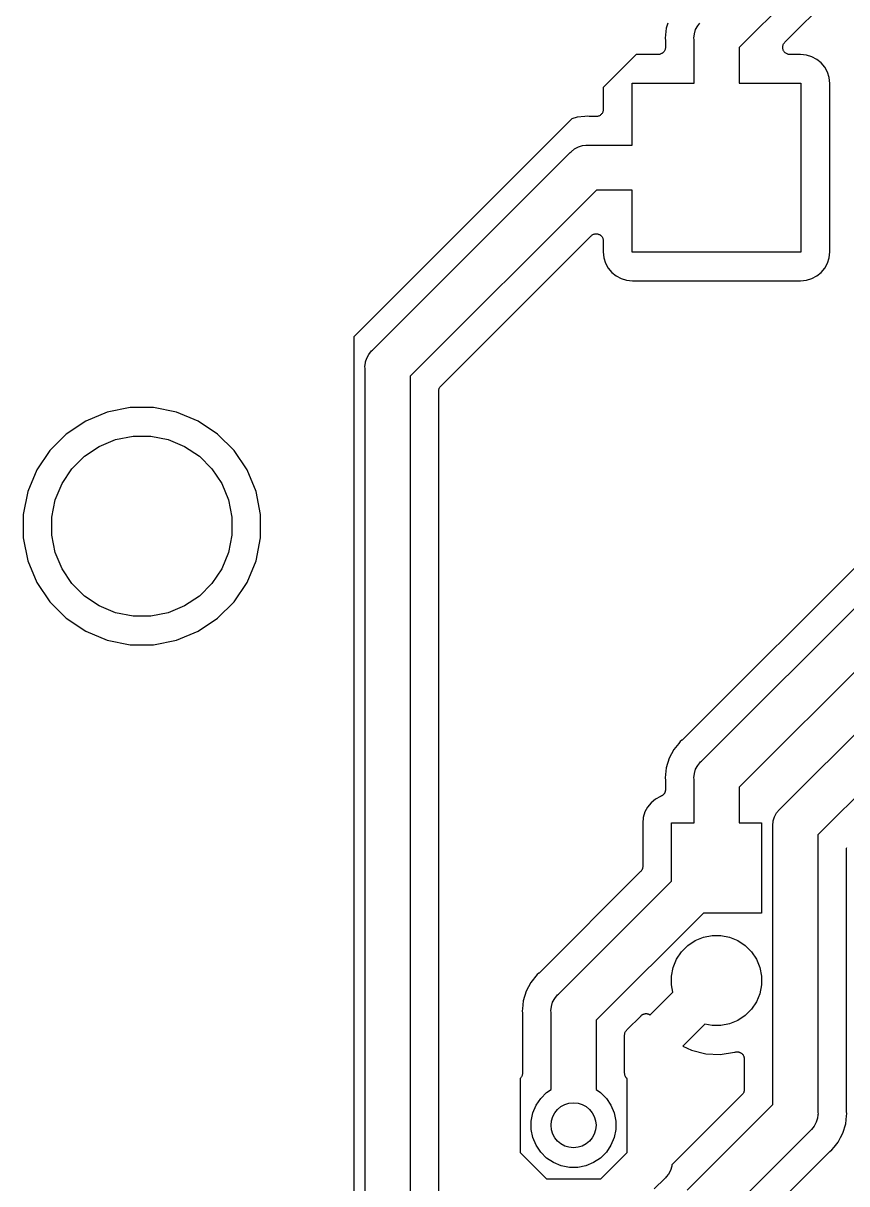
# Model space of a CAD drawing. Extents: x 77 to 164, y -183 to -59.
# Drawn here: x 94.11 to 108.74, y -99.59 to -78.97 of the extents above; entities that cross this region are included whole.
import ezdxf

# ---------------------------------------------------------------- set-up
doc = ezdxf.new("R2010")
doc.units = 0
doc.header["$MEASUREMENT"] = 0
doc.layers.add('BLACK', color=7, linetype='CONTINUOUS')

msp = doc.modelspace()

# ---------------------------------------------------------------- linework, layer by layer
at = {"layer": 'BLACK', "linetype": 'CONTINUOUS'}
for p, q in [((110.356, -75.87), (106.826, -79.3997)), ((107.638, -79.3061), (110.529, -76.4152)), ((120.652, -76.87), (105.82, -91.702)), ((106.157, -92.0833), (121.039, -77.201)), ((121.502, -77.87), (106.826, -92.5457)), ((107.557, -92.9265), (122.283, -78.2011)), ((105.559, -78.9637), (105.531, -79.056)), ((106.092, -79.0107), (106.129, -78.965)), ((122.646, -78.9686), (108.226, -93.389)), ((105.531, -79.056), (105.514, -79.234)), ((106.024, -79.234), (106.032, -79.1556)), ((106.032, -79.1556), (106.055, -79.0802)), ((106.055, -79.0802), (106.092, -79.0107)), ((105.514, -79.234), (105.517, -79.2724)), ((105.517, -79.2724), (105.518, -79.2742)), ((105.518, -79.2742), (105.517, -79.2795)), ((105.517, -79.2795), (105.518, -79.2848)), ((105.518, -79.3977), (105.517, -79.4096)), ((105.518, -79.2848), (105.518, -79.3959)), ((105.518, -79.3959), (105.518, -79.3968)), ((105.518, -79.3968), (105.518, -79.3968)), ((105.518, -79.3968), (105.518, -79.3968)), ((105.518, -79.3968), (105.518, -79.3977)), ((106.026, -79.2537), (106.024, -79.234)), ((106.026, -80.034), (106.026, -79.2537)), ((106.826, -79.3997), (106.826, -80.034)), ((107.601, -79.395), (107.602, -79.383)), ((107.601, -79.3953), (107.601, -79.395)), ((107.601, -79.3955), (107.601, -79.3953)), ((107.602, -79.4074), (107.601, -79.3955)), ((107.602, -79.383), (107.603, -79.3708)), ((107.603, -79.3704), (107.607, -79.3587)), ((107.603, -79.3706), (107.603, -79.3704)), ((107.603, -79.3708), (107.603, -79.3706)), ((107.607, -79.3587), (107.611, -79.3471)), ((107.611, -79.3467), (107.617, -79.3359)), ((107.611, -79.3469), (107.611, -79.3467)), ((107.611, -79.3471), (107.611, -79.3469)), ((107.617, -79.3359), (107.622, -79.3253)), ((107.622, -79.3249), (107.63, -79.3156)), ((107.622, -79.3251), (107.622, -79.3249)), ((107.622, -79.3253), (107.622, -79.3251)), ((107.63, -79.3156), (107.638, -79.3061)), ((105, -79.5229), (104.415, -80.1079)), ((105.391, -79.5229), (105, -79.5229)), ((105.403, -79.5218), (105.391, -79.5229)), ((105.415, -79.5207), (105.403, -79.5218)), ((105.416, -79.5205), (105.415, -79.5206)), ((105.415, -79.5206), (105.415, -79.5207)), ((105.427, -79.517), (105.416, -79.5205)), ((105.439, -79.5137), (105.427, -79.517)), ((105.45, -79.5077), (105.439, -79.5133)), ((105.439, -79.5133), (105.439, -79.5135)), ((105.439, -79.5135), (105.439, -79.5137)), ((105.461, -79.5022), (105.45, -79.5077)), ((105.471, -79.4942), (105.461, -79.5017)), ((105.461, -79.5017), (105.461, -79.5019)), ((105.461, -79.5019), (105.461, -79.5022)), ((105.48, -79.4867), (105.471, -79.4942)), ((105.488, -79.4768), (105.48, -79.486)), ((105.48, -79.486), (105.48, -79.4863)), ((105.48, -79.4863), (105.48, -79.4867)), ((105.496, -79.4677), (105.488, -79.4768)), ((105.502, -79.4564), (105.496, -79.4669)), ((105.496, -79.4669), (105.496, -79.4673)), ((105.496, -79.4673), (105.496, -79.4677)), ((105.508, -79.446), (105.502, -79.4564)), ((105.512, -79.4337), (105.508, -79.4451)), ((105.508, -79.4451), (105.508, -79.4455)), ((105.508, -79.4455), (105.508, -79.446)), ((105.515, -79.4223), (105.512, -79.4337)), ((105.517, -79.4096), (105.515, -79.4215)), ((105.515, -79.4215), (105.515, -79.4219)), ((105.515, -79.4219), (105.515, -79.4223)), ((107.603, -79.4197), (107.602, -79.4074)), ((107.603, -79.4199), (107.603, -79.4197)), ((107.603, -79.4202), (107.603, -79.4199)), ((107.607, -79.4319), (107.603, -79.4202)), ((107.61, -79.4435), (107.607, -79.4319)), ((107.61, -79.4437), (107.61, -79.4435)), ((107.61, -79.4439), (107.61, -79.4437)), ((107.616, -79.4548), (107.61, -79.4439)), ((107.622, -79.4655), (107.616, -79.4548)), ((107.622, -79.4656), (107.622, -79.4655)), ((107.622, -79.4658), (107.622, -79.4656)), ((107.629, -79.4753), (107.622, -79.4658)), ((107.637, -79.4848), (107.629, -79.4753)), ((107.637, -79.4849), (107.637, -79.4848)), ((107.637, -79.4851), (107.637, -79.4849)), ((107.647, -79.4929), (107.637, -79.4851)), ((107.656, -79.5007), (107.647, -79.4929)), ((107.656, -79.5008), (107.656, -79.5007)), ((107.656, -79.501), (107.656, -79.5008)), ((107.667, -79.5068), (107.656, -79.501)), ((107.678, -79.5127), (107.667, -79.5068)), ((107.678, -79.5128), (107.678, -79.5127)), ((107.678, -79.5127), (107.678, -79.5127)), ((107.69, -79.5165), (107.678, -79.5128)), ((107.701, -79.5202), (107.69, -79.5165)), ((107.702, -79.5202), (107.701, -79.5202)), ((107.714, -79.5215), (107.702, -79.5202)), ((107.702, -79.5202), (107.702, -79.5202)), ((107.726, -79.5229), (107.714, -79.5215)), ((107.728, -79.5229), (107.726, -79.5229)), ((107.726, -79.5229), (107.726, -79.5229)), ((107.726, -79.5229), (107.726, -79.5229)), ((107.726, -79.5229), (107.726, -79.5229)), ((107.92, -79.5229), (107.728, -79.5229)), ((108.026, -79.5333), (107.92, -79.5229)), ((108.121, -79.5624), (108.026, -79.5333)), ((108.21, -79.6096), (108.121, -79.5624)), ((108.287, -79.6731), (108.21, -79.6096)), ((108.35, -79.7504), (108.287, -79.6731)), ((108.398, -79.8387), (108.35, -79.7504)), ((108.427, -79.9344), (108.398, -79.8387)), ((108.437, -80.0402), (108.427, -79.9344)), ((104.415, -80.1079), (104.415, -80.499)), ((104.926, -81.134), (104.926, -80.034)), ((104.926, -80.034), (106.026, -80.034)), ((106.826, -80.034), (107.926, -80.034)), ((107.926, -80.034), (107.926, -83.034)), ((108.437, -83.0278), (108.437, -80.0402)), ((103.948, -80.6391), (103.856, -80.6671)), ((104.087, -80.6254), (103.948, -80.6391)), ((104.088, -80.6254), (104.087, -80.6254)), ((104.126, -80.6216), (104.088, -80.6254)), ((104.164, -80.6254), (104.126, -80.6216)), ((104.17, -80.6254), (104.164, -80.6254)), ((104.175, -80.626), (104.17, -80.6254)), ((104.177, -80.626), (104.175, -80.626)), ((104.288, -80.626), (104.177, -80.626)), ((104.3, -80.6248), (104.288, -80.626)), ((104.312, -80.6238), (104.3, -80.6248)), ((104.313, -80.6236), (104.312, -80.6236)), ((104.312, -80.6236), (104.312, -80.6238)), ((104.324, -80.6201), (104.313, -80.6236)), ((104.336, -80.6168), (104.324, -80.6201)), ((104.347, -80.6108), (104.336, -80.6164)), ((104.336, -80.6164), (104.336, -80.6165)), ((104.336, -80.6165), (104.336, -80.6168)), ((104.357, -80.6053), (104.347, -80.6108)), ((104.358, -80.605), (104.357, -80.6053)), ((104.367, -80.5972), (104.358, -80.6048)), ((104.358, -80.6048), (104.358, -80.605)), ((104.377, -80.5897), (104.367, -80.5972)), ((104.385, -80.5799), (104.377, -80.5891)), ((104.377, -80.5891), (104.377, -80.5894)), ((104.377, -80.5894), (104.377, -80.5897)), ((104.393, -80.5708), (104.385, -80.5799)), ((104.399, -80.5595), (104.393, -80.57)), ((104.393, -80.57), (104.393, -80.5704)), ((104.393, -80.5704), (104.393, -80.5708)), ((104.405, -80.549), (104.399, -80.5595)), ((104.409, -80.5368), (104.405, -80.5482)), ((104.405, -80.5482), (104.405, -80.5486)), ((104.405, -80.5486), (104.405, -80.549)), ((104.412, -80.5254), (104.409, -80.5368)), ((104.414, -80.5127), (104.412, -80.5245)), ((104.412, -80.5245), (104.412, -80.525)), ((104.412, -80.525), (104.412, -80.5254)), ((104.415, -80.5008), (104.414, -80.5127)), ((104.415, -80.499), (104.415, -80.4999)), ((104.415, -80.4999), (104.415, -80.4999)), ((104.415, -80.4999), (104.415, -80.4999)), ((104.415, -80.4999), (104.415, -80.5008)), ((103.856, -80.6671), (99.984, -84.5388)), ((103.829, -81.2651), (103.842, -81.2498)), ((103.842, -81.2498), (103.903, -81.1998)), ((103.903, -81.1998), (103.972, -81.1627)), ((103.972, -81.1627), (104.048, -81.1398)), ((104.048, -81.1398), (104.106, -81.134)), ((104.106, -81.134), (104.126, -81.1321)), ((104.106, -81.134), (104.106, -81.134)), ((104.126, -81.1321), (104.146, -81.134)), ((104.146, -81.134), (104.926, -81.134)), ((100.315, -84.7793), (103.829, -81.2651)), ((104.292, -81.934), (100.984, -85.2417)), ((104.926, -81.934), (104.292, -81.934)), ((104.926, -83.034), (104.926, -81.934)), ((101.529, -85.4149), (104.198, -82.746)), ((104.198, -82.746), (104.199, -82.7451)), ((104.199, -82.7447), (104.209, -82.7372)), ((104.199, -82.745), (104.199, -82.7447)), ((104.199, -82.7451), (104.199, -82.745)), ((104.199, -82.745), (104.199, -82.745)), ((104.209, -82.7372), (104.218, -82.7295)), ((104.218, -82.7295), (104.219, -82.7294)), ((104.219, -82.7293), (104.23, -82.7236)), ((104.219, -82.7294), (104.219, -82.7293)), ((104.23, -82.7236), (104.24, -82.718)), ((104.24, -82.718), (104.241, -82.718)), ((104.241, -82.7179), (104.253, -82.7144)), ((104.241, -82.718), (104.241, -82.7179)), ((104.253, -82.7144), (104.264, -82.711)), ((104.264, -82.711), (104.264, -82.711)), ((104.264, -82.711), (104.265, -82.711)), ((104.265, -82.711), (104.277, -82.7099)), ((104.277, -82.7099), (104.289, -82.7088)), ((104.289, -82.7088), (104.289, -82.7088)), ((104.289, -82.7088), (104.289, -82.7088)), ((104.289, -82.7088), (104.301, -82.7101)), ((104.301, -82.7101), (104.313, -82.7114)), ((104.313, -82.7114), (104.314, -82.7114)), ((104.314, -82.7114), (104.314, -82.7115)), ((104.314, -82.7115), (104.325, -82.7151)), ((104.325, -82.7151), (104.337, -82.7187)), ((104.337, -82.7187), (104.337, -82.7188)), ((104.337, -82.7188), (104.338, -82.7189)), ((104.338, -82.7189), (104.348, -82.7246)), ((104.348, -82.7246), (104.359, -82.7305)), ((104.359, -82.7305), (104.359, -82.7306)), ((104.359, -82.7306), (104.359, -82.7307)), ((104.359, -82.7307), (104.368, -82.7384)), ((104.368, -82.7384), (104.378, -82.7463)), ((104.378, -82.7463), (104.378, -82.7465)), ((104.378, -82.7465), (104.378, -82.7466)), ((104.378, -82.7466), (104.386, -82.7559)), ((104.386, -82.7559), (104.394, -82.7655)), ((104.394, -82.7655), (104.394, -82.7657)), ((104.394, -82.7657), (104.394, -82.7659)), ((104.394, -82.7659), (104.4, -82.7765)), ((104.4, -82.7765), (104.405, -82.7874)), ((104.405, -82.7874), (104.405, -82.7876)), ((104.405, -82.7876), (104.406, -82.7878)), ((104.406, -82.7878), (104.409, -82.7994)), ((104.409, -82.7994), (104.413, -82.8111)), ((104.413, -82.8111), (104.413, -82.8113)), ((104.413, -82.8113), (104.413, -82.8115)), ((104.413, -82.8115), (104.414, -82.8236)), ((104.414, -82.8236), (104.415, -82.8358)), ((104.415, -82.8358), (104.415, -83.0278)), ((104.415, -83.0278), (104.425, -83.1336)), ((107.926, -83.034), (104.926, -83.034)), ((108.427, -83.1336), (108.437, -83.0278)), ((104.425, -83.1336), (104.454, -83.2293)), ((104.454, -83.2293), (104.502, -83.3176)), ((104.502, -83.3176), (104.565, -83.3949)), ((108.287, -83.3949), (108.35, -83.3176)), ((108.35, -83.3176), (108.398, -83.2293)), ((108.398, -83.2293), (108.427, -83.1336)), ((104.565, -83.3949), (104.642, -83.4584)), ((104.642, -83.4584), (104.731, -83.5056)), ((104.731, -83.5056), (104.826, -83.5346)), ((108.026, -83.5346), (108.121, -83.5056)), ((108.121, -83.5056), (108.21, -83.4584)), ((108.21, -83.4584), (108.287, -83.3949)), ((104.826, -83.5346), (104.932, -83.5451)), ((104.932, -83.5451), (107.92, -83.5451)), ((107.92, -83.5451), (108.026, -83.5346)), ((99.984, -84.5388), (99.984, -114.141)), ((100.193, -84.9872), (100.213, -84.9222)), ((100.213, -84.9222), (100.25, -84.8527)), ((100.25, -84.8527), (100.3, -84.7918)), ((100.3, -84.7918), (100.315, -84.7793)), ((100.182, -85.076), (100.19, -84.9976)), ((100.184, -85.0956), (100.182, -85.076)), ((100.184, -115.725), (100.184, -85.0956)), ((100.19, -84.9976), (100.193, -84.9872)), ((100.984, -85.2417), (100.984, -115.871)), ((101.492, -85.5029), (101.493, -85.4913)), ((101.492, -85.5042), (101.492, -85.5029)), ((101.492, -85.5043), (101.492, -85.5042)), ((101.492, -85.5047), (101.492, -85.5043)), ((101.492, -85.5043), (101.492, -85.5043)), ((101.492, -115.84), (101.492, -85.5047)), ((101.493, -85.4913), (101.495, -85.4796)), ((101.495, -85.4783), (101.498, -85.4671)), ((101.495, -85.479), (101.495, -85.4783)), ((101.495, -85.4796), (101.495, -85.479)), ((101.498, -85.4671), (101.502, -85.4559)), ((101.502, -85.4547), (101.508, -85.4444)), ((101.502, -85.4553), (101.502, -85.4547)), ((101.502, -85.4559), (101.502, -85.4553)), ((101.508, -85.4444), (101.513, -85.4341)), ((101.513, -85.4341), (101.514, -85.4335)), ((101.514, -85.433), (101.522, -85.424)), ((101.514, -85.4335), (101.514, -85.433)), ((101.522, -85.424), (101.529, -85.4149)), ((96.0124, -85.797), (95.6051, -85.878)), ((96.4276, -85.797), (96.0124, -85.797)), ((96.8349, -85.878), (96.4276, -85.797)), ((95.6051, -85.878), (95.2215, -86.0369)), ((97.2185, -86.0369), (96.8349, -85.878)), ((95.2215, -86.0369), (94.8762, -86.2676)), ((97.5638, -86.2676), (97.2185, -86.0369)), ((94.8762, -86.2676), (94.5826, -86.5612)), ((95.4621, -86.4871), (95.7533, -86.3665)), ((95.7533, -86.3665), (96.0624, -86.305)), ((96.0624, -86.305), (96.3776, -86.305)), ((96.3776, -86.305), (96.6867, -86.3665)), ((96.6867, -86.3665), (96.9779, -86.4871)), ((97.8574, -86.5612), (97.5638, -86.2676)), ((94.5826, -86.5612), (94.3519, -86.9065)), ((95.2001, -86.6622), (95.4621, -86.4871)), ((96.9779, -86.4871), (97.2399, -86.6622)), ((98.0881, -86.9065), (97.8574, -86.5612)), ((94.9772, -86.8851), (95.2001, -86.6622)), ((97.2399, -86.6622), (97.4628, -86.8851)), ((94.3519, -86.9065), (94.193, -87.2901)), ((94.8021, -87.1471), (94.9772, -86.8851)), ((97.4628, -86.8851), (97.6379, -87.1471)), ((98.247, -87.2901), (98.0881, -86.9065)), ((94.6815, -87.4383), (94.8021, -87.1471)), ((97.6379, -87.1471), (97.7585, -87.4383)), ((94.193, -87.2901), (94.112, -87.6974)), ((94.62, -87.7474), (94.6815, -87.4383)), ((97.7585, -87.4383), (97.82, -87.7474)), ((98.328, -87.6974), (98.247, -87.2901)), ((94.112, -87.6974), (94.112, -88.1126)), ((94.62, -88.0626), (94.62, -87.7474)), ((97.82, -87.7474), (97.82, -88.0626)), ((98.328, -88.1126), (98.328, -87.6974)), ((94.6815, -88.3717), (94.62, -88.0626)), ((97.82, -88.0626), (97.7585, -88.3717)), ((94.112, -88.1126), (94.193, -88.5199)), ((98.247, -88.5199), (98.328, -88.1126)), ((94.8021, -88.6629), (94.6815, -88.3717)), ((97.7585, -88.3717), (97.6379, -88.6629)), ((94.193, -88.5199), (94.3519, -88.9035)), ((94.9772, -88.9249), (94.8021, -88.6629)), ((97.6379, -88.6629), (97.4628, -88.9249)), ((98.0881, -88.9035), (98.247, -88.5199)), ((94.3519, -88.9035), (94.5826, -89.2488)), ((95.2001, -89.1478), (94.9772, -88.9249)), ((97.4628, -88.9249), (97.2399, -89.1478)), ((97.8574, -89.2488), (98.0881, -88.9035)), ((94.5826, -89.2488), (94.8762, -89.5424)), ((95.4621, -89.3229), (95.2001, -89.1478)), ((97.2399, -89.1478), (96.9779, -89.3229)), ((97.5638, -89.5424), (97.8574, -89.2488)), ((95.7533, -89.4435), (95.4621, -89.3229)), ((96.0624, -89.505), (95.7533, -89.4435)), ((96.3776, -89.505), (96.0624, -89.505)), ((96.6867, -89.4435), (96.3776, -89.505)), ((96.9779, -89.3229), (96.6867, -89.4435)), ((94.8762, -89.5424), (95.2215, -89.7731)), ((97.2185, -89.7731), (97.5638, -89.5424)), ((95.2215, -89.7731), (95.6051, -89.932)), ((96.8349, -89.932), (97.2185, -89.7731)), ((95.6051, -89.932), (96.0124, -90.013)), ((96.0124, -90.013), (96.4276, -90.013)), ((96.4276, -90.013), (96.8349, -89.932)), ((105.756, -91.7647), (105.667, -91.8731)), ((105.781, -91.7348), (105.756, -91.7647)), ((105.756, -91.7647), (105.756, -91.7647)), ((105.811, -91.7104), (105.781, -91.7348)), ((105.814, -91.7066), (105.811, -91.7104)), ((105.819, -91.7032), (105.814, -91.7066)), ((105.82, -91.702), (105.819, -91.7032)), ((105.667, -91.8731), (105.583, -92.0308)), ((105.583, -92.0308), (105.531, -92.202)), ((106.055, -92.2262), (106.092, -92.1567)), ((106.092, -92.1567), (106.129, -92.111)), ((106.129, -92.111), (106.142, -92.0958)), ((106.129, -92.111), (106.129, -92.111)), ((106.142, -92.0958), (106.157, -92.0833)), ((105.531, -92.202), (105.514, -92.38)), ((105.514, -92.38), (105.517, -92.4184)), ((106.024, -92.38), (106.032, -92.3016)), ((106.026, -92.3997), (106.024, -92.38)), ((106.026, -93.18), (106.026, -92.3997)), ((106.032, -92.3016), (106.055, -92.2262)), ((105.517, -92.6008), (105.516, -92.6074)), ((105.517, -92.4184), (105.518, -92.4202)), ((105.518, -92.4202), (105.517, -92.4255)), ((105.517, -92.4255), (105.518, -92.4308)), ((105.518, -92.5895), (105.517, -92.5951)), ((105.517, -92.5951), (105.517, -92.6008)), ((105.518, -92.4308), (105.518, -92.5877)), ((105.518, -92.5877), (105.518, -92.5895)), ((106.826, -92.5457), (106.826, -93.18)), ((105.342, -92.7556), (105.265, -92.8191)), ((105.433, -92.7071), (105.342, -92.7556)), ((105.439, -92.7055), (105.433, -92.7071)), ((105.445, -92.7023), (105.439, -92.7055)), ((105.451, -92.6998), (105.445, -92.7023)), ((105.455, -92.6966), (105.451, -92.6998)), ((105.461, -92.694), (105.455, -92.6966)), ((105.466, -92.6898), (105.461, -92.694)), ((105.471, -92.686), (105.466, -92.6898)), ((105.475, -92.682), (105.471, -92.686)), ((105.48, -92.6785), (105.475, -92.682)), ((105.484, -92.6733), (105.48, -92.6785)), ((105.489, -92.6685), (105.484, -92.6733)), ((105.492, -92.6638), (105.489, -92.6685)), ((105.496, -92.6595), (105.492, -92.6638)), ((105.499, -92.6536), (105.496, -92.6595)), ((105.503, -92.648), (105.499, -92.6536)), ((105.505, -92.6427), (105.503, -92.648)), ((105.508, -92.6377), (105.505, -92.6427)), ((105.51, -92.6313), (105.508, -92.6377)), ((105.512, -92.6251), (105.51, -92.6313)), ((105.514, -92.6195), (105.512, -92.6251)), ((105.515, -92.6141), (105.514, -92.6195)), ((105.516, -92.6074), (105.515, -92.6141)), ((105.154, -92.9847), (105.125, -93.0804)), ((105.202, -92.8964), (105.154, -92.9847)), ((105.265, -92.8191), (105.202, -92.8964)), ((107.455, -93.0695), (107.492, -93)), ((107.492, -93), (107.542, -92.9391)), ((107.542, -92.9391), (107.557, -92.9265)), ((105.125, -93.0804), (105.115, -93.1862)), ((105.115, -93.1862), (105.115, -93.9544)), ((105.626, -94.2143), (105.626, -93.18)), ((105.626, -93.18), (106.026, -93.18)), ((106.826, -93.18), (107.226, -93.18)), ((107.226, -93.18), (107.226, -94.78)), ((107.424, -93.2233), (107.432, -93.1449)), ((107.426, -93.2429), (107.424, -93.2233)), ((107.432, -93.1449), (107.433, -93.1396)), ((107.433, -93.1396), (107.455, -93.0695)), ((107.426, -98.1803), (107.426, -93.2429)), ((108.226, -93.389), (108.226, -98.3264)), ((108.734, -93.6502), (108.735, -93.6385)), ((108.735, -93.6385), (108.737, -93.6269)), ((108.737, -93.6256), (108.74, -93.6144)), ((108.737, -93.6262), (108.737, -93.6256)), ((108.737, -93.6269), (108.737, -93.6262)), ((108.734, -93.6515), (108.734, -93.6502)), ((108.734, -93.6516), (108.734, -93.6515)), ((108.734, -93.6515), (108.734, -93.6515)), ((108.734, -93.652), (108.734, -93.6516)), ((108.734, -98.2952), (108.734, -93.652)), ((105.078, -94.0442), (103.28, -95.842)), ((105.085, -94.0351), (105.078, -94.0442)), ((105.093, -94.0261), (105.085, -94.0351)), ((105.099, -94.0147), (105.093, -94.025)), ((105.093, -94.025), (105.093, -94.0255)), ((105.093, -94.0255), (105.093, -94.0261)), ((105.105, -94.0044), (105.099, -94.0147)), ((105.109, -93.9919), (105.105, -94.0032)), ((105.105, -94.0032), (105.105, -94.0038)), ((105.105, -94.0038), (105.105, -94.0044)), ((105.112, -93.9808), (105.109, -93.9919)), ((105.114, -93.9678), (105.112, -93.9795)), ((105.112, -93.9795), (105.112, -93.9801)), ((105.112, -93.9801), (105.112, -93.9808)), ((105.115, -93.9561), (105.114, -93.9678)), ((105.115, -93.9544), (105.115, -93.9548)), ((105.115, -93.9548), (105.115, -93.9548)), ((105.115, -93.9548), (105.115, -93.9548)), ((105.115, -93.9548), (105.115, -93.9561)), ((103.617, -96.2233), (105.626, -94.2143)), ((106.192, -94.78), (104.286, -96.6857)), ((107.226, -94.78), (106.192, -94.78)), ((105.916, -95.3586), (106.047, -95.271)), ((106.047, -95.271), (106.193, -95.2107)), ((106.193, -95.2107), (106.347, -95.18)), ((106.347, -95.18), (106.505, -95.18)), ((106.505, -95.18), (106.659, -95.2107)), ((106.659, -95.2107), (106.805, -95.271)), ((106.805, -95.271), (106.936, -95.3586)), ((105.717, -95.6011), (105.805, -95.47)), ((105.805, -95.47), (105.916, -95.3586)), ((106.936, -95.3586), (107.047, -95.47)), ((107.047, -95.47), (107.135, -95.6011)), ((105.657, -95.7466), (105.717, -95.6011)), ((107.135, -95.6011), (107.195, -95.7466)), ((103.241, -95.8748), (103.127, -96.0131)), ((103.271, -95.8504), (103.241, -95.8748)), ((103.274, -95.8466), (103.271, -95.8504)), ((103.279, -95.8432), (103.274, -95.8466)), ((103.28, -95.842), (103.279, -95.8432)), ((105.626, -95.9012), (105.657, -95.7466)), ((105.626, -96.0588), (105.626, -95.9012)), ((107.195, -95.7466), (107.226, -95.9012)), ((107.226, -95.9012), (107.226, -96.0588)), ((103.127, -96.0131), (103.043, -96.1708)), ((105.652, -96.1885), (105.626, -96.0588)), ((107.226, -96.0588), (107.195, -96.2134)), ((103.043, -96.1708), (102.991, -96.342)), ((103.515, -96.3662), (103.552, -96.2967)), ((103.552, -96.2967), (103.602, -96.2358)), ((103.602, -96.2358), (103.617, -96.2233)), ((105.249, -96.5916), (105.652, -96.1885)), ((107.195, -96.2134), (107.135, -96.3589)), ((102.977, -96.4816), (102.974, -96.52)), ((102.974, -96.52), (102.977, -96.5584)), ((102.991, -96.342), (102.977, -96.4816)), ((102.977, -96.4816), (102.977, -96.4816)), ((103.484, -96.52), (103.492, -96.4416)), ((103.486, -96.5396), (103.484, -96.52)), ((103.492, -96.4403), (103.515, -96.3662)), ((103.492, -96.4416), (103.492, -96.4403)), ((107.047, -96.49), (106.936, -96.6014)), ((107.135, -96.3589), (107.047, -96.49)), ((102.977, -96.5584), (102.978, -96.5601)), ((102.978, -96.5601), (102.977, -96.5655)), ((102.977, -96.5655), (102.978, -96.5708)), ((102.978, -96.5708), (102.978, -97.6283)), ((103.486, -97.9173), (103.486, -96.5396)), ((104.286, -96.6857), (104.286, -97.9173)), ((104.831, -96.8589), (105.085, -96.6049)), ((105.085, -96.6049), (105.086, -96.6037)), ((105.086, -96.6037), (105.091, -96.6)), ((105.091, -96.6), (105.095, -96.5959)), ((105.095, -96.5959), (105.101, -96.5923)), ((105.101, -96.5923), (105.106, -96.5882)), ((105.106, -96.5882), (105.111, -96.5855)), ((105.111, -96.5855), (105.116, -96.5823)), ((105.116, -96.5823), (105.122, -96.5798)), ((105.122, -96.5798), (105.128, -96.5768)), ((105.128, -96.5768), (105.133, -96.5752)), ((105.133, -96.5752), (105.139, -96.573)), ((105.139, -96.573), (105.145, -96.5717)), ((105.145, -96.5717), (105.152, -96.5699)), ((105.152, -96.5699), (105.157, -96.5694)), ((105.157, -96.5694), (105.163, -96.5683)), ((105.163, -96.5683), (105.17, -96.5683)), ((105.17, -96.5683), (105.176, -96.5677)), ((105.176, -96.5677), (105.182, -96.5683)), ((105.182, -96.5683), (105.188, -96.5684)), ((105.188, -96.5684), (105.194, -96.5697)), ((105.194, -96.5697), (105.201, -96.5704)), ((105.201, -96.5704), (105.207, -96.5721)), ((105.207, -96.5721), (105.212, -96.5733)), ((105.212, -96.5733), (105.218, -96.5758)), ((105.218, -96.5758), (105.225, -96.5778)), ((105.225, -96.5778), (105.23, -96.5806)), ((105.23, -96.5806), (105.235, -96.5829)), ((105.235, -96.5829), (105.241, -96.5865)), ((105.241, -96.5865), (105.246, -96.5897)), ((105.246, -96.5897), (105.249, -96.5916)), ((106.805, -96.689), (106.659, -96.7493)), ((106.936, -96.6014), (106.805, -96.689)), ((104.794, -96.9469), (104.795, -96.9353)), ((104.795, -96.9353), (104.797, -96.9236)), ((104.797, -96.9223), (104.8, -96.9111)), ((104.797, -96.923), (104.797, -96.9223)), ((104.797, -96.9236), (104.797, -96.923)), ((104.8, -96.9111), (104.804, -96.8999)), ((104.804, -96.8987), (104.81, -96.8884)), ((104.804, -96.8993), (104.804, -96.8987)), ((104.804, -96.8999), (104.804, -96.8993)), ((104.81, -96.8884), (104.815, -96.8781)), ((104.815, -96.8781), (104.816, -96.8775)), ((104.816, -96.877), (104.824, -96.868)), ((104.816, -96.8775), (104.816, -96.877)), ((104.824, -96.868), (104.831, -96.8589)), ((106.217, -96.7542), (105.828, -97.144)), ((106.347, -96.78), (106.217, -96.7542)), ((106.505, -96.78), (106.347, -96.78)), ((106.659, -96.7493), (106.505, -96.78)), ((104.794, -96.9482), (104.794, -96.9469)), ((104.794, -96.9483), (104.794, -96.9482)), ((104.794, -96.9487), (104.794, -96.9483)), ((104.794, -96.9483), (104.794, -96.9483)), ((104.794, -97.6283), (104.794, -96.9487)), ((105.828, -97.144), (105.983, -97.2174)), ((105.983, -97.2174), (106.233, -97.2801)), ((106.233, -97.2801), (106.49, -97.2928)), ((106.49, -97.2928), (106.745, -97.255)), ((106.745, -97.255), (106.748, -97.2539)), ((106.748, -97.2539), (106.75, -97.2533)), ((106.75, -97.2533), (106.759, -97.2512)), ((106.759, -97.2512), (106.767, -97.2487)), ((106.767, -97.2487), (106.771, -97.2484)), ((106.771, -97.2484), (106.774, -97.2476)), ((106.774, -97.2476), (106.783, -97.2473)), ((106.783, -97.2473), (106.792, -97.2465)), ((106.792, -97.2465), (106.795, -97.2468)), ((106.795, -97.2468), (106.799, -97.2467)), ((106.799, -97.2467), (106.808, -97.2481)), ((106.808, -97.2481), (106.817, -97.2491)), ((106.817, -97.2491), (106.82, -97.2501)), ((106.82, -97.2501), (106.823, -97.2506)), ((106.823, -97.2506), (106.832, -97.2537)), ((106.832, -97.2537), (106.84, -97.2564)), ((106.84, -97.2564), (106.843, -97.258)), ((106.843, -97.258), (106.847, -97.2592)), ((106.847, -97.2592), (106.854, -97.2639)), ((106.854, -97.2639), (106.862, -97.2682)), ((106.862, -97.2682), (106.865, -97.2704)), ((106.865, -97.2704), (106.868, -97.2722)), ((106.868, -97.2722), (106.874, -97.2783)), ((106.874, -97.2783), (106.881, -97.284)), ((106.881, -97.284), (106.883, -97.2867)), ((106.883, -97.2867), (106.886, -97.289)), ((106.886, -97.289), (106.891, -97.2962)), ((106.891, -97.2962), (106.897, -97.3032)), ((106.897, -97.3032), (106.898, -97.3063)), ((106.898, -97.3063), (106.9, -97.3091)), ((106.9, -97.3091), (106.904, -97.3172)), ((106.904, -97.3172), (106.908, -97.3251)), ((106.908, -97.3251), (106.909, -97.3284)), ((106.909, -97.3284), (106.911, -97.3315)), ((106.911, -97.3315), (106.913, -97.3402)), ((106.913, -97.3402), (106.916, -97.3488)), ((106.916, -97.3488), (106.916, -97.3523)), ((106.916, -97.3523), (106.917, -97.3556)), ((106.917, -97.3556), (106.917, -97.3646)), ((106.917, -97.3646), (106.918, -97.3735)), ((106.918, -97.3735), (106.918, -97.9173)), ((102.941, -97.7181), (102.936, -97.7229)), ((102.936, -97.7229), (102.936, -99.0343)), ((102.948, -97.709), (102.941, -97.7181)), ((102.956, -97.7001), (102.948, -97.709)), ((102.957, -97.699), (102.956, -97.6995)), ((102.956, -97.6995), (102.956, -97.7001)), ((102.962, -97.6886), (102.957, -97.699)), ((102.968, -97.6783), (102.962, -97.6886)), ((102.972, -97.6659), (102.968, -97.6771)), ((102.968, -97.6771), (102.968, -97.6777)), ((102.968, -97.6777), (102.968, -97.6783)), ((102.975, -97.6547), (102.972, -97.6659)), ((102.977, -97.6418), (102.975, -97.6534)), ((102.975, -97.6534), (102.975, -97.6541)), ((102.975, -97.6541), (102.975, -97.6547)), ((102.978, -97.6301), (102.977, -97.6418)), ((102.978, -97.6283), (102.978, -97.6287)), ((102.978, -97.6287), (102.978, -97.6288)), ((102.978, -97.6288), (102.978, -97.6288)), ((102.978, -97.6288), (102.978, -97.6301)), ((104.795, -97.64), (104.794, -97.6283)), ((104.796, -97.6517), (104.795, -97.64)), ((104.796, -97.6523), (104.796, -97.6517)), ((104.796, -97.653), (104.796, -97.6523)), ((104.8, -97.6642), (104.796, -97.653)), ((104.803, -97.6755), (104.8, -97.6642)), ((104.803, -97.6761), (104.803, -97.6755)), ((104.804, -97.6767), (104.803, -97.6761)), ((104.809, -97.6871), (104.804, -97.6767)), ((104.814, -97.6975), (104.809, -97.6871)), ((104.815, -97.698), (104.814, -97.6975)), ((104.815, -97.6986), (104.815, -97.698)), ((104.823, -97.7077), (104.815, -97.6986)), ((104.83, -97.7169), (104.823, -97.7077)), ((104.831, -97.7178), (104.83, -97.7169)), ((104.831, -97.7181), (104.831, -97.7178)), ((104.831, -97.7178), (104.831, -97.7178)), ((104.831, -97.7178), (104.831, -97.7178)), ((104.836, -97.7229), (104.831, -97.7181)), ((104.836, -99.0343), (104.836, -97.7229)), ((103.303, -98.0739), (103.408, -97.9694)), ((103.408, -97.9694), (103.486, -97.9173)), ((104.286, -97.9173), (104.364, -97.9694)), ((104.364, -97.9694), (104.469, -98.0739)), ((106.908, -97.9673), (106.902, -97.9776)), ((106.912, -97.9549), (106.908, -97.9661)), ((106.908, -97.9661), (106.908, -97.9667)), ((106.908, -97.9667), (106.908, -97.9673)), ((106.915, -97.9437), (106.912, -97.9549)), ((106.917, -97.9307), (106.915, -97.9424)), ((106.915, -97.9424), (106.915, -97.943)), ((106.915, -97.943), (106.915, -97.9437)), ((106.918, -97.9191), (106.917, -97.9307)), ((106.918, -97.9173), (106.918, -97.9177)), ((106.918, -97.9177), (106.918, -97.9177)), ((106.918, -97.9177), (106.918, -97.9178)), ((106.918, -97.9178), (106.918, -97.9191)), ((103.221, -98.1967), (103.303, -98.0739)), ((104.469, -98.0739), (104.551, -98.1967)), ((106.881, -98.0071), (105.632, -99.2554)), ((106.888, -97.998), (106.881, -98.0071)), ((106.896, -97.989), (106.888, -97.998)), ((106.897, -97.9879), (106.896, -97.9885)), ((106.896, -97.9885), (106.896, -97.989)), ((106.902, -97.9776), (106.897, -97.9879)), ((103.136, -98.4781), (103.165, -98.3332)), ((103.165, -98.3332), (103.221, -98.1967)), ((104.551, -98.1967), (104.607, -98.3332)), ((104.607, -98.3332), (104.636, -98.4781)), ((105.903, -99.7033), (107.426, -98.1803)), ((108.226, -98.3656), (108.22, -98.4244)), ((108.226, -98.3264), (108.228, -98.346)), ((108.228, -98.346), (108.226, -98.3656)), ((108.735, -98.3005), (108.734, -98.2952)), ((108.734, -98.3058), (108.735, -98.3005)), ((108.735, -98.3076), (108.734, -98.3058)), ((108.738, -98.346), (108.735, -98.3076)), ((108.735, -98.3843), (108.738, -98.346)), ((103.136, -98.6259), (103.136, -98.4781)), ((104.636, -98.4781), (104.636, -98.6259)), ((108.16, -98.5693), (108.11, -98.6302)), ((108.197, -98.4998), (108.16, -98.5693)), ((108.22, -98.4244), (108.197, -98.4998)), ((108.669, -98.6952), (108.721, -98.524)), ((108.721, -98.524), (108.735, -98.3844)), ((108.735, -98.3844), (108.735, -98.3843)), ((103.165, -98.7708), (103.136, -98.6259)), ((103.221, -98.9073), (103.165, -98.7708)), ((104.607, -98.7708), (104.551, -98.9073)), ((104.636, -98.6259), (104.607, -98.7708)), ((108.095, -98.6427), (106.572, -100.166)), ((108.11, -98.6302), (108.095, -98.6427)), ((108.585, -98.8529), (108.63, -98.7678)), ((108.63, -98.7678), (108.669, -98.6952)), ((103.303, -99.0301), (103.221, -98.9073)), ((104.551, -98.9073), (104.469, -99.0301)), ((108.441, -99.0156), (108.471, -98.9912)), ((108.471, -98.9912), (108.513, -98.9403)), ((108.513, -98.9403), (108.585, -98.8529)), ((108.513, -98.9403), (108.513, -98.9403)), ((102.936, -99.0343), (103.404, -99.502)), ((103.408, -99.1346), (103.303, -99.0301)), ((103.531, -99.2166), (103.408, -99.1346)), ((104.364, -99.1346), (104.241, -99.2166)), ((104.469, -99.0301), (104.364, -99.1346)), ((104.368, -99.502), (104.836, -99.0343)), ((107.259, -100.198), (108.432, -99.024)), ((108.432, -99.024), (108.433, -99.0228)), ((108.433, -99.0228), (108.438, -99.0194)), ((108.438, -99.0194), (108.441, -99.0156)), ((103.667, -99.2732), (103.531, -99.2166)), ((103.812, -99.302), (103.667, -99.2732)), ((103.96, -99.302), (103.812, -99.302)), ((104.105, -99.2732), (103.96, -99.302)), ((104.241, -99.2166), (104.105, -99.2732)), ((105.607, -99.3538), (105.57, -99.4233)), ((105.63, -99.2784), (105.607, -99.3538)), ((105.632, -99.2554), (105.63, -99.2784)), ((103.404, -99.502), (104.368, -99.502)), ((105.505, -99.4967), (105.32, -99.6821)), ((105.52, -99.4842), (105.505, -99.4967)), ((105.533, -99.469), (105.52, -99.4842)), ((105.57, -99.4233), (105.533, -99.469))]:
    msp.add_line(p, q, dxfattribs=at)
at = {"layer": 'BLACK'}
msp.add_circle((103.886, -98.552), 0.4, dxfattribs=at)

doc.saveas('drawing.dxf')
